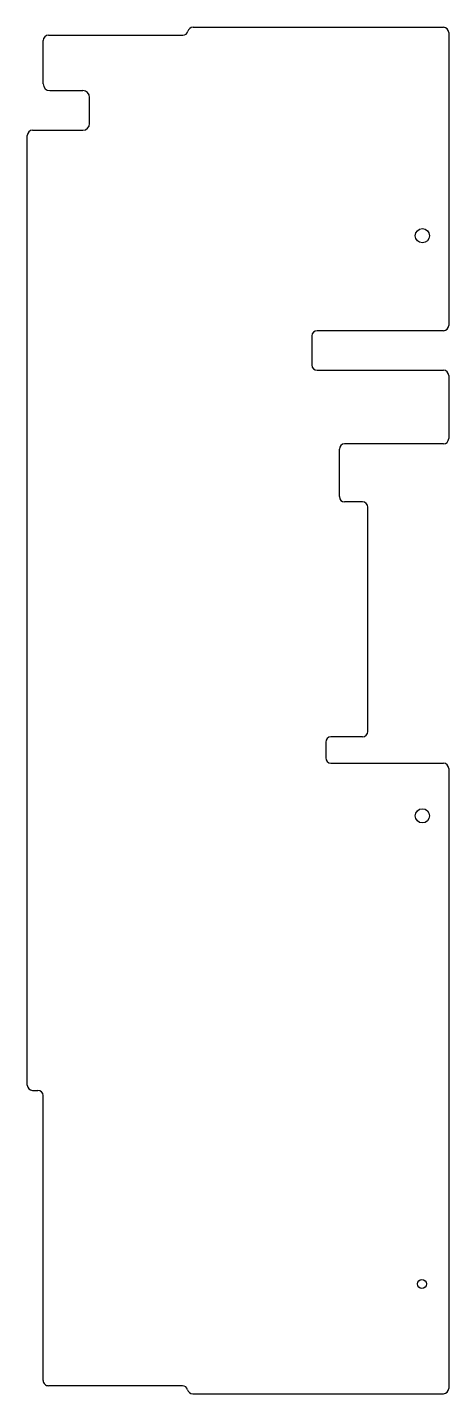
# Model space of a CAD drawing. Extents: x -140 to 20, y -169 to 349.
import ezdxf

# ---------------------------------------------------------------- set-up
doc = ezdxf.new("R2010")
doc.units = 0
doc.header["$MEASUREMENT"] = 0
doc.layers.add('VISIBLE', color=7, linetype='CONTINUOUS')

msp = doc.modelspace()

# ---------------------------------------------------------------- linework, layer by layer
at = {"layer": 'VISIBLE'}
for p, q in [((-77.09, 349), (17.98, 349)), ((-133.98, 327.54), (-133.98, 344)), ((-131.98, 346), (-80.97, 346)), ((19.98, 347), (19.98, 236)), ((-131.44, 325), (-118.9, 325)), ((-116.36, 312.54), (-116.36, 322.46)), ((-140.02, -52), (-140.02, 308)), ((-138.02, 310), (-118.9, 310)), ((17.98, 234), (-30, 234)), ((-32, 232), (-32, 221)), ((-30, 219), (17.98, 219)), ((19.98, 217), (19.98, 193.08)), ((-21.53, 171.08), (-21.53, 189.08)), ((17.98, 191.08), (-19.53, 191.08)), ((-12.72, 169.08), (-19.53, 169.08)), ((-10.72, 82.02), (-10.72, 167.08)), ((-26.72, 78.02), (-26.72, 72.02)), ((-12.72, 80.02), (-24.72, 80.02)), ((-24.72, 70.02), (17.98, 70.02)), ((19.98, 68.02), (19.98, -167)), ((-138.02, -54), (-136, -54)), ((-134, -164), (-134, -56)), ((-130.07, -166), (-132, -166)), ((-130.07, -166), (-130.07, -166)), ((-81.1, -166), (-130.07, -166)), ((-77.23, -169), (17.98, -169))]:
    msp.add_line(p, q, dxfattribs=at)
for centre, radius in [((10, 270), 2.7), ((10, 50.08), 2.7), ((9.8, -127.42), 1.7)]:
    msp.add_circle(centre, radius, dxfattribs=at)
for centre, radius, start, end in [((-80.97, 348), 2, 270, 345.5225), ((-77.09, 347), 2, 90, 165.5225), ((17.98, 347), 2, 0, 90), ((-131.98, 344), 2, 90, 180), ((-131.44, 327.54), 2.54, 180, 270), ((-118.9, 322.46), 2.54, 0, 90), ((-118.9, 312.54), 2.54, 270, 0), ((-138.02, 308), 2, 90, 180), ((-30, 232), 2, 90, 180), ((17.98, 236), 2, 270, 0), ((-30, 221), 2, 180, 270), ((17.98, 217), 2, 0, 90), ((17.98, 193.08), 2, 270, 0), ((-19.53, 189.08), 2, 90, 180), ((-19.53, 171.08), 2, 180, 270), ((-12.72, 167.08), 2, 0, 90), ((-24.72, 78.02), 2, 90, 180), ((-12.72, 82.02), 2, 270, 0), ((-24.72, 72.02), 2, 180, 270), ((17.98, 68.02), 2, 0, 90), ((-138.02, -52), 2, 180, 270), ((-136, -56), 2, 0, 90), ((-132, -164), 2, 179.9996, 270), ((-81.1, -168), 2, 14.4775, 90), ((-77.23, -167), 2, 194.4775, 270), ((17.98, -167), 2, 270, 0)]:
    msp.add_arc(centre, radius, start, end, dxfattribs=at)

doc.saveas('drawing.dxf')
